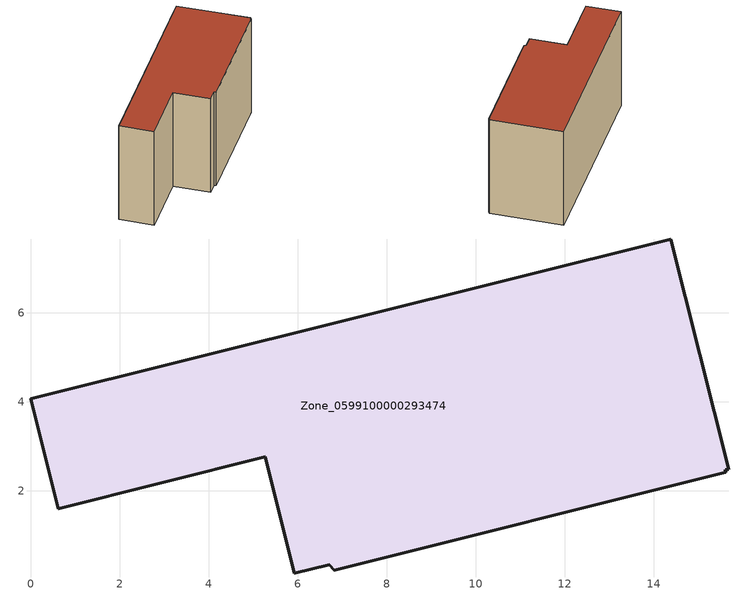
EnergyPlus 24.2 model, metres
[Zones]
Zone_0599100000293474
 floor ground (C_G): 5.27,2.77 0.62,1.6 0,4.07 14.38,7.66 15.68,2.49 15.6,2.47 15.62,2.42 6.82,0.21 6.7,0.34 5.92,0.15 z0
 wall outside (C_F): 6.82,0.21 15.62,2.42 15.6,2.47 15.68,2.49 14.38,7.66 0,4.07 0.62,1.6 5.27,2.77 5.92,0.15 6.7,0.34 6.82,0.21 z0:7.91
 roof outside (C_R): 15.62,2.42 15.6,2.47 15.68,2.49 14.38,7.66 0,4.07 0.62,1.6 5.27,2.77 5.92,0.15 6.7,0.34 6.82,0.21 z7.91
[BUILDING]
Pand.0599100000293474: North Axis=0; Terrain=City; Loads Convergence Tolerance Value=0.04; Temperature Convergence Tolerance Value=0.4; Solar Distribution=FullExterior; Maximum Number of Warmup Days=25; Minimum Number of Warmup Days=1
[Site:Location]
Rotterdam.The.Hague.AP_ZH_NLD Design_Conditions: Latitude=51.96; Longitude=4.45; Time Zone=1; Elevation=-4.5
[SITE:GROUNDTEMPERATURE:BUILDINGSURFACE]
18, 18, 18, 18, 18, 18, 18, 18, 18, 18, 18, 18
[MATERIAL] Thermal Absorptance=0.9; Solar Absorptance=0.7; Visible Absorptance=0.7
Name | Roughness | Thickness | Conductivity | Density | Specific Heat
G.TC.1975-1991 | MediumSmooth | 0.15 | 0.288461 | 540 | 1210
F.TC.1975-1991 | Rough | 0.3 | 0.230769 | 1920 | 840
R.TC.1975-1991 | MediumRough | 0.2 | 0.153846 | 1500 | 1000
[CONSTRUCTION]
C_G: G.TC.1975-1991
C_F: F.TC.1975-1991
C_R: R.TC.1975-1991
[ZONE]
Zone_0599100000293474: Type=1; Multiplier=1; Ceiling Height=Autocalculate; Volume=Autocalculate; Floor Area=autocalculate; Part of Total Floor Area=Yes
[ZONEINFILTRATION:DESIGNFLOWRATE]
Infil_Zone_0599100000293474: Zone or ZoneList or Space or SpaceList=Zone_0599100000293474; Schedule=AlwaysOn; Design Flow Rate Calculation Method=Flow/Area; Flow Rate per Floor Area=0.003; Constant Term Coefficient=1; Temperature Term Coefficient=0; Velocity Term Coefficient=0; Velocity Squared Term Coefficient=0
[HVACTEMPLATE:ZONE:IDEALLOADSAIRSYSTEM]
Zone_0599100000293474: Maximum Heating Supply Air Temperature=50; Minimum Cooling Supply Air Temperature=13; Maximum Heating Supply Air Humidity Ratio=0.0156; Minimum Cooling Supply Air Humidity Ratio=0.0077; Heating Limit=NoLimit; Cooling Limit=NoLimit; Dehumidification Control Type=ConstantSensibleHeatRatio; Cooling Sensible Heat Ratio=0.7; Dehumidification Setpoint=60; Humidification Control Type=None; Humidification Setpoint=30; Outdoor Air Method=None; Outdoor Air Flow Rate per Person=0.00944; Outdoor Air Flow Rate per Zone Floor Area=0; Outdoor Air Flow Rate per Zone=0; Demand Controlled Ventilation Type=None; Outdoor Air Economizer Type=NoEconomizer; Heat Recovery Type=None; Sensible Heat Recovery Effectiveness=0.7; Latent Heat Recovery Effectiveness=0.65
[ZONECONTROL:THERMOSTAT]
ThermostatControl_Zone_0599100000293474: Zone or ZoneList=Zone_0599100000293474; Control Type Schedule=DualSetpointControlType; Control 1=Thermostat_Zone_0599100000293474; Temperature Difference Between Cutout And Setpoint=0
[THERMOSTATSETPOINT:DUALSETPOINT]
Thermostat_Zone_0599100000293474: Heating Setpoint Temperature Schedule=HeatingSetpoint_Zone_0599100000293474; Cooling Setpoint Temperature Schedule=CoolingSetpoint_Zone_0599100000293474
[SCHEDULE:COMPACT]
HeatingSetpoint_Zone_0599100000293474: Through: 12/31, For: AllDays, Until: 24:00, 21
CoolingSetpoint_Zone_0599100000293474: Through: 12/31, For: AllDays, Until: 24:00, 24
DualSetpointControlType: Through: 12/31, For: AllDays, Until: 24:00, 4
AlwaysOn: Through: 12/31, For: AllDays, Until: 24:00, 1
